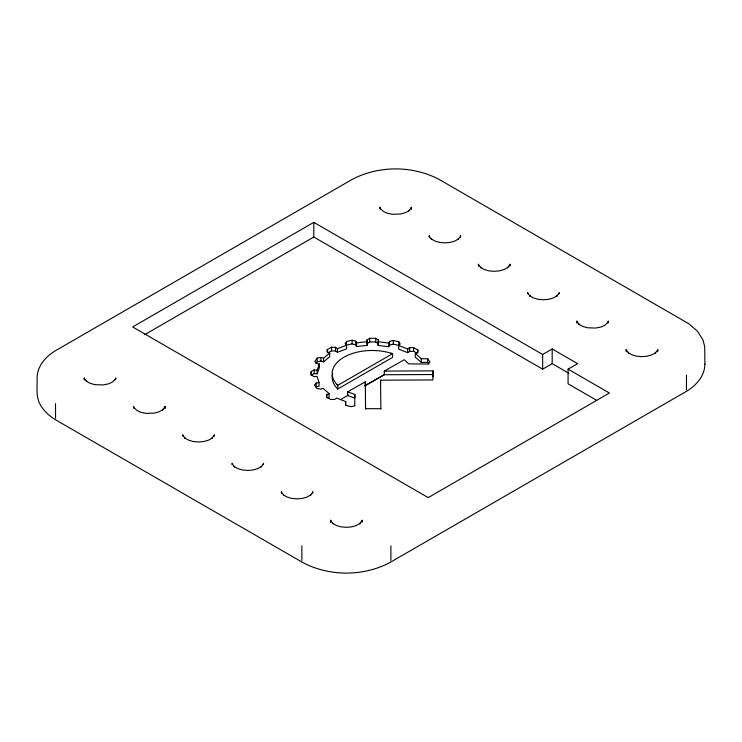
<?xml version="1.0" encoding="UTF-8"?>
<svg xmlns="http://www.w3.org/2000/svg" width="742" height="742" viewBox="0 0 742 742"><rect width="100%" height="100%" fill="white"/><g stroke="black" fill="none" stroke-linecap="round" stroke-linejoin="round"><path stroke-width="1.11" d="M319.357 363.997L317.14 370.128L314.163 369.943L311.158 371.492L311.158 375.164L314.163 373.616L317.14 373.801L319.357 367.67L319.357 363.997L316.491 363.478L314.803 361.373L317.159 358.163L320.961 357.403L323.586 358.228L329.708 353.044L327.407 351.94L327.241 349.621L331.544 347.173L335.56 347.312L337.443 348.657L337.443 352.329L346.523 348.888L346.523 341.505L352.116 340.198L355.743 341.218L356.587 342.878L356.587 346.542L367.244 345.373L366.984 339.984L369.711 338.278L375.74 338.306L378.42 340.04L378.105 345.429L388.725 346.709L389.624 345.058L389.624 341.385L393.279 340.411L398.834 341.774L400.151 343.963L398.704 345.484L398.704 349.148L407.692 352.691L409.612 351.356L413.628 351.263L417.013 353.257M314.163 373.616L314.163 369.943M319.069 382.547L316.194 383.039L316.194 386.712L319.069 386.22L319.069 382.547L317.047 376.398L314.061 376.556L311.102 374.979L311.158 371.492M317.14 373.801L317.14 370.128M315.981 363.441L317.159 361.836L317.159 358.163M329.708 353.044L329.708 356.716L323.586 361.911L320.961 361.066L320.961 357.403M323.586 361.911L323.586 358.228M326.758 397.443L326.758 394.688L329.086 393.594L323.141 388.363L320.479 389.16L316.704 388.363L314.441 385.135L316.194 383.039M327.241 352.376L327.241 349.621M329.086 393.594L329.086 397.276L327.537 398M328.103 352.802L331.544 350.855L331.544 347.173M337.443 352.329L335.56 350.985L335.56 347.312M391.071 353.192L392.574 353.702L392.574 357.375L337.777 389.003L337.777 385.33L336.868 384.421M345.679 405.271L345.679 401.608L336.701 398.074L334.772 399.4L330.756 399.493L326.526 397.007L326.758 394.688M347.608 391.878L347.608 395.551L354.824 398.092L354.824 394.419L347.608 391.878L365.287 381.852L365.583 408.99M356.587 346.542L355.743 344.882L352.116 343.88L352.116 340.198M355.743 344.882L355.743 341.218M365.287 381.852L365.287 385.525L384.291 374.738L433.031 374.534L433.031 370.861L384.291 371.074L384.291 374.738L364.461 385.988M367.244 345.373L366.984 339.984M366.984 343.657L369.711 341.951L369.711 338.278M378.42 343.713L375.74 341.979L375.74 338.306M378.105 345.429L378.42 340.04M380.544 383.837L380.544 380.173L432.92 379.941L433.031 370.861M388.725 346.709L388.725 343.036L389.624 341.385M389.624 345.058L393.279 344.084L393.279 340.411M398.834 341.774L398.834 345.447L393.279 344.084M407.692 352.691L407.692 349.009L409.612 347.683L413.628 347.59L417.857 350.076L417.857 352.83M409.612 351.356L409.612 347.683M413.628 351.263L413.628 347.59M417.857 350.076L417.625 352.394L415.297 353.48L415.297 357.152L421.243 362.393L427.68 362.402L428.811 364.016M421.243 362.393L421.243 358.72L415.297 353.48M427.68 362.402L427.68 358.72L421.243 358.72M354.778 405.985L354.824 394.419M433.003 376.806L433.031 374.534M345.679 401.608L345.559 405.317L351.105 406.672L354.759 405.698M115.752 377.882L115.566 379.301L115.715 378.374L115.131 379.765L115.557 378.967L112.079 382.251L108.193 383.957L102.841 384.959L94.753 384.653L89.995 383.252L86.23 381.073L86.805 381.592L84.328 378.374L84.486 379.301L84.291 377.882L84.291 380.145M214.29 434.775L214.095 436.194L214.252 435.257L211.776 438.485L212.351 437.965L208.585 440.145L203.827 441.546L198.559 441.982L193.291 441.546L188.533 440.145L184.758 437.965L185.342 438.485L182.866 435.257L183.024 436.194L182.829 434.775M263.558 463.221L263.364 464.64L263.521 463.704L261.045 466.922L261.62 466.412L257.854 468.592L253.096 469.983L247.828 470.428L242.56 469.983L237.802 468.592L234.027 466.412L234.611 466.922L232.135 463.704L232.283 464.64L232.098 463.221M312.827 491.658L312.632 493.087L312.781 492.15L310.314 495.368L310.889 494.858L307.114 497.029L302.365 498.429L297.097 498.865L291.819 498.429L287.071 497.029L283.296 494.858L283.88 495.368L281.403 492.15L281.552 493.087L281.357 491.658M460.634 235.659L460.439 237.088L460.587 236.151L458.111 239.369L458.695 238.85L454.92 241.029L450.171 242.43L444.894 242.866L439.626 242.43L434.877 241.029L431.102 238.85L431.677 239.369L429.21 236.151L429.358 237.088L429.164 235.659M559.162 292.552L558.967 293.971L559.125 293.034L556.648 296.262L557.233 295.743L553.458 297.922L548.7 299.323L543.432 299.759L538.163 299.323L533.405 297.922L529.64 295.743L530.215 296.262L527.738 293.034L527.896 293.971L527.701 292.552M608.431 320.998L608.236 322.418L608.394 321.481L607.809 322.881L608.236 322.074L604.758 325.358L600.862 327.074L595.511 328.075L587.432 327.76L582.674 326.369L578.899 324.189L579.483 324.708L577.007 321.481L577.165 322.418L576.97 320.998L576.97 323.252M346.523 341.505L345.132 343.685L346.523 345.215L337.443 348.657M568.084 369.154L577.619 363.654L552.187 348.972L542.652 354.481L313.801 222.35L132.623 326.953L428.227 497.613L609.405 393.019L568.084 369.154L568.084 383.837L596.614 400.309M144.634 334.698L313.801 237.032L542.652 369.154L552.187 363.654L568.817 373.254M337.777 385.33L392.574 353.702M384.291 371.074L404.325 359.703L408.731 363.877L428.19 364.044L429.943 361.948L427.68 358.72M340.661 399.493L348.592 394.994M346.523 345.188L352.116 343.88M317.159 361.836L320.961 361.066M356.587 342.878L367.244 341.71M365.63 408.666L380.906 408.712M369.711 341.951L375.74 341.979M331.544 350.855L335.56 350.985M378.105 341.756L388.725 343.036M398.704 345.484L407.692 349.009M337.777 389.003L336.868 388.094A40.003 23.095 0 0 1 332.704 373.439M379.895 207.222L380.089 208.641L379.941 207.704L380.516 209.105L380.089 208.298L383.568 211.581L387.463 213.288L392.815 214.299L400.903 213.984L405.651 212.592L409.426 210.413L408.842 210.923L411.318 207.704L411.17 208.641L411.365 207.222L411.365 209.476M133.56 406.328L133.755 407.748L133.597 406.811L134.181 408.211L133.755 407.404L137.233 410.697L141.128 412.404L146.48 413.405L154.559 413.099L159.317 411.699L163.092 409.519L162.507 410.038L164.984 406.811L164.826 407.748L165.021 406.328L165.021 408.592M380.544 380.173L380.869 408.963M686.471 375.127L686.471 389.81M657.7 351.699L657.7 349.436L657.505 350.864L657.662 349.927L655.186 353.146L655.761 352.635L651.995 354.806L647.237 356.206L641.969 356.642L636.701 356.206L631.943 354.806L628.168 352.635L628.752 353.146L626.276 349.927L626.424 350.864L626.239 349.436L626.239 351.699M552.187 348.972L552.187 363.654M542.652 354.481L542.652 369.154M509.893 266.369L509.893 264.106L509.708 265.525L509.856 264.588L507.38 267.816L507.964 267.296L504.189 269.476L499.431 270.876L494.163 271.312L488.895 270.876L484.136 269.476L480.371 267.296L480.946 267.816L478.469 264.588L478.627 265.525L478.432 264.106L478.432 266.369M390.895 545.778L390.895 560.46M362.096 522.368L362.096 520.105L361.901 521.524L362.05 520.587L359.582 523.815L360.158 523.296L356.383 525.475L351.634 526.876L346.366 527.312L341.088 526.876L336.339 525.475L332.564 523.296L333.149 523.815L330.672 520.587L330.821 521.524L330.626 520.105L330.626 522.368M313.801 222.35L313.801 237.032M301.864 545.797L301.864 560.479M55.52 403.574L55.52 418.256M336.859 384.421A40.003 23.095 0 0 1 343.926 357.217A40.003 23.095 0 0 1 391.071 353.22M704.9 364.118C704.835 376.324 695.579 386.183 685.515 391.878L389.977 562.51C363.367 576.617 329.402 576.617 302.773 562.529L56.475 420.324C50.243 416.633 44.427 411.838 40.745 405.512C35.533 397.248 37.36 387.064 37.1 377.873C37.174 365.676 46.421 355.826 56.475 350.122L352.042 179.481C378.652 165.383 412.608 165.383 439.218 179.481L688.817 323.744L697.508 331.266L703.008 340.031L704.705 346.588L704.9 364.118"/></g></svg>
